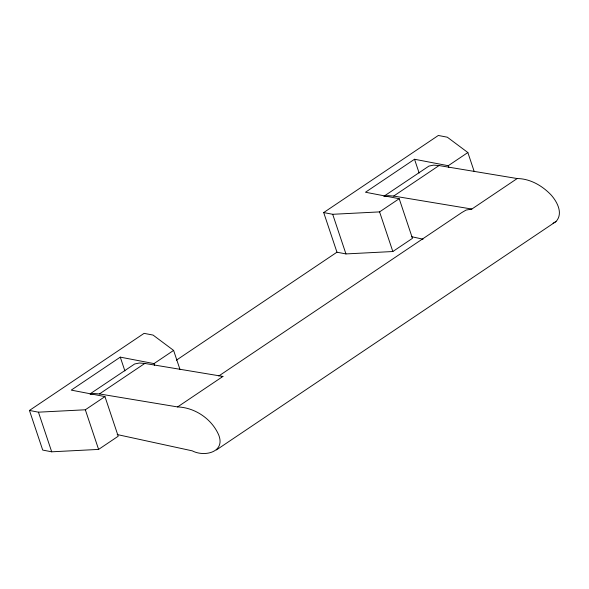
<?xml version="1.0" encoding="UTF-8"?>
<svg xmlns="http://www.w3.org/2000/svg" width="589" height="589" viewBox="0 0 589 589"><rect width="100%" height="100%" fill="white"/><g stroke="black" fill="none" stroke-linecap="round" stroke-linejoin="round"><path stroke-width="0.88" d="M117.174 434.542L192.286 450.85C204.008 457.086 225.292 452.58 218.887 435.404C212.128 419.191 195.128 407.529 177.591 406.933L99.445 393.938L93.968 393.518L90.088 394.321M216.369 449.967L555.979 221.574C563.467 213.52 557.209 201.791 551.083 194.952C542.27 185.712 530.24 178.695 517.201 178.541L439.055 165.553L433.578 165.134L428.925 166.091L383.829 196.328M173.608 350.411L153.994 363.604L120.281 357.14L71.24 390.117L104.952 396.588L118.212 436.221L98.599 449.414L51.699 451.807L42.71 450.077L29.45 410.445L144.084 333.359L153.074 335.082L173.608 350.411L179.954 369.369M467.857 152.529L448.244 165.723L414.523 159.251L365.482 192.235L399.202 198.707L412.462 238.339L392.841 251.525L345.949 253.925L336.96 252.195L323.7 212.563L438.334 135.47L447.323 137.2L467.857 152.529L474.197 171.487M90.338 393.702L134.675 363.973L139.328 363.015L144.806 363.435L222.951 376.423L177.591 406.933M99.445 393.938L144.806 363.435M384.337 196.439L388.21 195.636L393.688 196.056L439.055 165.553M29.45 410.445L38.44 412.175L85.331 409.782L104.952 396.588M323.7 212.563L332.689 214.293L379.581 211.893L399.202 198.707M176.369 360.196L336.96 252.195M218.799 375.973L461.717 212.614L466.09 210.067L471.841 209.051L517.201 178.541M553.064 223.268L555.979 221.574M221.309 376.717L222.951 376.423M393.688 196.056L471.841 209.051M411.424 236.66L423.049 239.186M448.244 165.723L448.818 167.445M414.523 159.251L419.14 173.041M379.581 211.893L392.841 251.525M332.689 214.293L345.949 253.925M153.994 363.604L154.568 365.327M120.281 357.14L124.89 370.923M85.331 409.782L98.599 449.414M38.44 412.175L51.699 451.807"/></g></svg>
